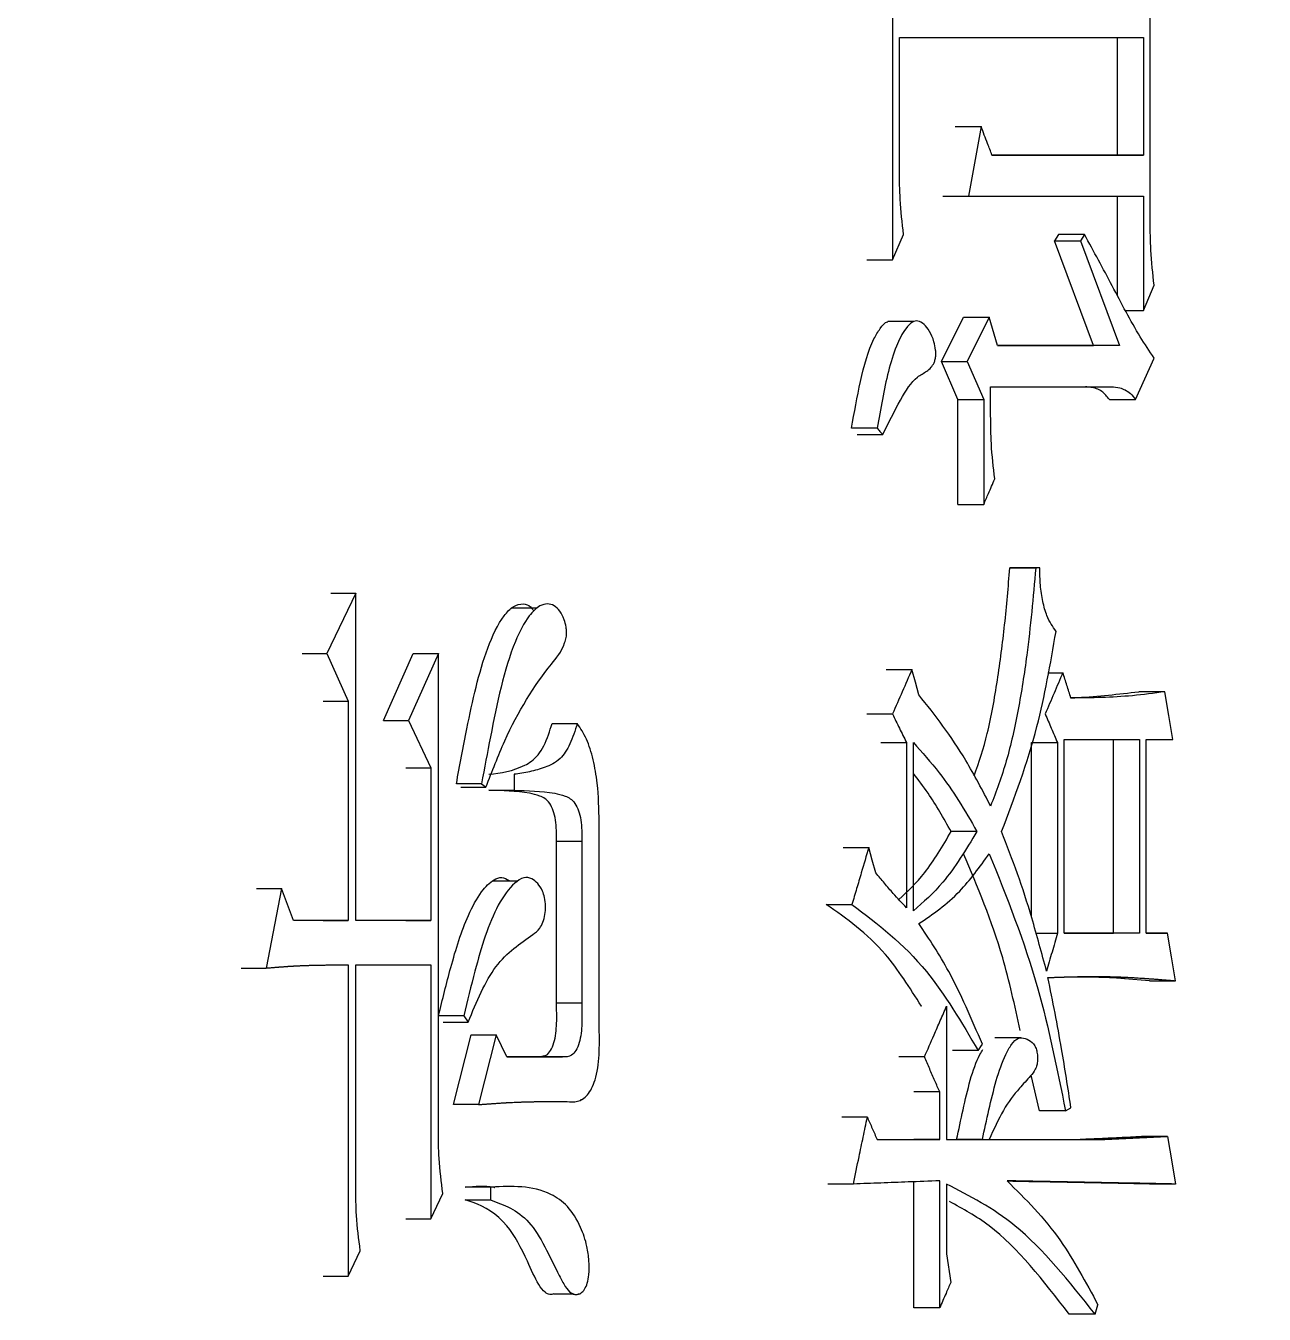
# Model space of a CAD drawing. Header units: millimetres. Extents: x 2028 to 4172, y 863 to 2379.
# Drawn here: x 2951.504 to 2955.722, y 1089.5 to 1093.889 of the extents above; entities that cross this region are included whole.
import ezdxf

# ---------------------------------------------------------------- set-up
doc = ezdxf.new("R2010")
doc.units = ezdxf.units.MM

msp = doc.modelspace()

# ---------------------------------------------------------------- linework, layer by layer
at = {"color": 7, "linetype": 'Continuous', "lineweight": 25}
for p, q in [((2955.3339, 1093.2213), (2955.3339, 1094.8114)), ((2954.4562, 1094.3787), (2954.4562, 1093.0914)), ((2954.4799, 1093.8486), (2955.3112, 1093.8487)), ((2954.4799, 1093.3943), (2954.4799, 1093.8486)), ((2955.2226, 1093.4484), (2955.2226, 1093.8487)), ((2955.3112, 1093.8487), (2955.3112, 1093.4484)), ((2954.6699, 1093.5458), (2954.7578, 1093.5458)), ((2954.7578, 1093.5458), (2954.7156, 1093.3078)), ((2955.3112, 1093.4484), (2954.7951, 1093.4484)), ((2954.7951, 1093.4484), (2955.2226, 1093.4484)), ((2955.2226, 1093.4484), (2955.3112, 1093.4484)), ((2954.6278, 1093.3078), (2954.7156, 1093.3078)), ((2954.7156, 1093.3078), (2955.3112, 1093.3078)), ((2955.2226, 1092.9701), (2955.2226, 1093.3078)), ((2955.3112, 1093.3078), (2955.3112, 1092.9184)), ((2954.4562, 1093.0914), (2954.4941, 1093.178)), ((2955.0218, 1093.178), (2955.008, 1093.1564)), ((2955.1101, 1093.178), (2955.0218, 1093.178)), ((2955.1101, 1093.178), (2955.0963, 1093.1564)), ((2955.008, 1093.1564), (2955.0963, 1093.1564)), ((2955.1407, 1092.7994), (2955.008, 1093.1564)), ((2955.0963, 1093.1564), (2955.2292, 1092.7994)), ((2954.3687, 1093.0914), (2954.4562, 1093.0914)), ((2955.3112, 1092.9184), (2955.3475, 1093.0049)), ((2955.2511, 1092.9184), (2955.3112, 1092.9184)), ((2954.528, 1092.8809), (2954.4399, 1092.8809)), ((2954.6231, 1092.7453), (2954.6979, 1092.8967)), ((2954.6979, 1092.8967), (2954.7858, 1092.8967)), ((2954.7858, 1092.8967), (2954.7109, 1092.7453)), ((2954.8138, 1092.7994), (2954.7858, 1092.8967)), ((2955.2292, 1092.7994), (2954.8138, 1092.7994)), ((2954.8138, 1092.7994), (2955.1407, 1092.7994)), ((2955.2292, 1092.7994), (2955.1407, 1092.7994)), ((2954.6231, 1092.7453), (2954.7109, 1092.7453)), ((2954.6792, 1092.6155), (2954.6231, 1092.7453)), ((2954.7109, 1092.7453), (2954.7671, 1092.6155)), ((2955.2839, 1092.6155), (2955.3475, 1092.7561)), ((2954.7905, 1092.6587), (2955.2017, 1092.6588)), ((2954.7905, 1092.5614), (2954.7905, 1092.6587)), ((2955.1133, 1092.6588), (2955.2017, 1092.6588)), ((2954.6792, 1092.6155), (2954.7671, 1092.6155)), ((2954.6792, 1092.2585), (2954.6792, 1092.6155)), ((2954.7671, 1092.6155), (2954.7671, 1092.2585)), ((2954.4039, 1092.5181), (2954.3165, 1092.5181)), ((2954.3355, 1092.4965), (2954.4229, 1092.4965)), ((2954.6792, 1092.2585), (2954.7671, 1092.2585)), ((2954.8559, 1092.0422), (2954.944, 1092.0422)), ((2954.9579, 1092.0422), (2954.8698, 1092.0422)), ((2954.9579, 1092.0422), (2954.944, 1092.0422)), ((2952.6277, 1091.9556), (2952.5298, 1091.7501)), ((2952.6277, 1090.8414), (2952.6277, 1091.9556)), ((2953.2441, 1091.9046), (2953.1576, 1091.9045)), ((2952.4449, 1091.7501), (2952.5298, 1091.7501)), ((2952.5298, 1091.7501), (2952.602, 1091.5878)), ((2952.7218, 1091.5229), (2952.8236, 1091.7501)), ((2952.9091, 1091.7501), (2952.8071, 1091.5229)), ((2952.8236, 1091.7501), (2952.9091, 1091.7501)), ((2952.9091, 1090.1275), (2952.9091, 1091.7501)), ((2954.435, 1091.696), (2954.5225, 1091.696)), ((2954.9851, 1091.6852), (2955.0364, 1091.6852)), ((2955.3837, 1091.6203), (2955.2951, 1091.6203)), ((2952.517, 1091.5878), (2952.602, 1091.5878)), ((2952.602, 1091.5878), (2952.602, 1090.8414)), ((2952.7218, 1091.5229), (2952.8071, 1091.5229)), ((2952.8071, 1091.5229), (2952.8836, 1091.3606)), ((2953.2964, 1091.5121), (2953.3825, 1091.5121)), ((2954.3687, 1091.5446), (2954.4561, 1091.5446)), ((2954.5036, 1091.4472), (2954.5036, 1090.8847)), ((2954.5272, 1090.8739), (2954.5272, 1091.4472)), ((2954.9298, 1090.8525), (2954.9298, 1091.4472)), ((2955.018, 1091.4472), (2955.018, 1090.7982)), ((2955.041, 1090.7982), (2955.041, 1091.458)), ((2955.041, 1091.458), (2955.2975, 1091.458)), ((2955.2089, 1090.7982), (2955.209, 1091.458)), ((2955.2975, 1091.458), (2955.2975, 1090.7982)), ((2955.3202, 1090.7982), (2955.3202, 1091.458)), ((2955.3202, 1091.458), (2955.4109, 1091.458)), ((2952.7982, 1091.3606), (2952.8836, 1091.3606)), ((2952.8836, 1091.3606), (2952.8836, 1090.8414)), ((2953.1671, 1091.339), (2953.1671, 1091.2849)), ((2952.9857, 1091.2957), (2953.0713, 1091.2957)), ((2953.0813, 1091.2849), (2953.1671, 1091.2849)), ((2953.4572, 1090.4736), (2953.4572, 1091.1768)), ((2953.3114, 1091.1119), (2953.3974, 1091.1119)), ((2953.3114, 1090.5602), (2953.3114, 1091.1119)), ((2953.3974, 1091.1119), (2953.3974, 1090.5602)), ((2954.2879, 1091.0902), (2954.3753, 1091.0902)), ((2952.2896, 1090.9496), (2952.3744, 1090.9496)), ((2952.3744, 1090.9496), (2952.3223, 1090.6791)), ((2952.4159, 1090.8414), (2952.3744, 1090.9496)), ((2953.1789, 1090.9754), (2953.0926, 1090.9754)), ((2954.2307, 1090.8955), (2954.318, 1090.8955)), ((2952.602, 1090.8414), (2952.4159, 1090.8414)), ((2952.517, 1090.8414), (2952.602, 1090.8414)), ((2952.8836, 1090.8414), (2952.6277, 1090.8414)), ((2952.7982, 1090.8414), (2952.8836, 1090.8414)), ((2954.945, 1090.7982), (2955.018, 1090.7982)), ((2955.2975, 1090.7982), (2955.041, 1090.7982)), ((2955.041, 1090.7982), (2955.2089, 1090.7982)), ((2955.2975, 1090.7982), (2955.2089, 1090.7982)), ((2955.3928, 1090.7982), (2955.3202, 1090.7982)), ((2955.3202, 1090.7982), (2955.3928, 1090.7982)), ((2952.2377, 1090.6791), (2952.3223, 1090.6791)), ((2952.602, 1090.69), (2952.602, 1089.6299)), ((2952.6277, 1090.69), (2952.8836, 1090.69)), ((2952.6277, 1089.9327), (2952.6277, 1090.69)), ((2952.8836, 1090.69), (2952.8836, 1089.8246)), ((2955.3312, 1090.6359), (2955.2468, 1090.6423)), ((2955.3312, 1090.6359), (2955.4199, 1090.6359)), ((2953.3114, 1090.5602), (2953.3974, 1090.5602)), ((2954.5547, 1090.5494), (2954.5527, 1090.5494)), ((2954.6404, 1090.5494), (2954.6404, 1090.095)), ((2952.9954, 1090.5169), (2953.0106, 1090.4952)), ((2952.9251, 1090.4952), (2953.0106, 1090.4952)), ((2952.9604, 1090.214), (2953.0209, 1090.452)), ((2953.0209, 1090.452), (2953.1066, 1090.452)), ((2953.1066, 1090.452), (2953.046, 1090.214)), ((2953.1419, 1090.3763), (2953.1066, 1090.452)), ((2954.8934, 1090.4415), (2954.8048, 1090.4415)), ((2953.3326, 1090.3763), (2953.1419, 1090.3763)), ((2953.1419, 1090.3763), (2953.2466, 1090.3763)), ((2953.2466, 1090.3763), (2953.3326, 1090.3763)), ((2954.565, 1090.3763), (2954.4774, 1090.3763)), ((2954.7483, 1090.3978), (2954.6605, 1090.3979)), ((2954.9574, 1090.1924), (2954.928, 1090.3139)), ((2954.6169, 1090.2573), (2954.5293, 1090.2573)), ((2954.6169, 1090.095), (2954.6169, 1090.2573)), ((2953.046, 1090.214), (2952.9604, 1090.214)), ((2953.393, 1090.2318), (2953.3989, 1090.2318)), ((2955.0456, 1090.1924), (2954.9574, 1090.1924)), ((2955.0456, 1090.1924), (2955.0641, 1090.2032)), ((2954.3705, 1090.1708), (2954.2832, 1090.1708)), ((2955.3928, 1090.1059), (2955.3041, 1090.1059)), ((2954.4038, 1090.095), (2954.6169, 1090.095)), ((2954.4038, 1090.095), (2954.5292, 1090.095)), ((2954.6169, 1090.095), (2954.5292, 1090.095)), ((2954.6404, 1090.095), (2954.7624, 1090.095)), ((2954.6404, 1090.095), (2954.6745, 1090.095)), ((2954.7624, 1090.095), (2954.6745, 1090.095)), ((2954.7629, 1090.0951), (2955.0767, 1090.0951)), ((2954.7858, 1090.095), (2955.1651, 1090.0951)), ((2955.0767, 1090.0951), (2955.1651, 1090.0951)), ((2953.0864, 1089.9328), (2953.0008, 1089.9328)), ((2953.0864, 1089.9328), (2953.0864, 1089.8893)), ((2954.3228, 1089.9436), (2954.2355, 1089.9436)), ((2954.5292, 1089.5217), (2954.5292, 1089.9512)), ((2954.6169, 1089.5217), (2954.6169, 1089.9544)), ((2954.6404, 1089.9435), (2954.6404, 1089.7056)), ((2955.4199, 1089.9436), (2955.3312, 1089.9436)), ((2952.8836, 1089.8246), (2952.9243, 1089.9111)), ((2953.0008, 1089.8893), (2953.0864, 1089.8893)), ((2952.602, 1089.6299), (2952.6431, 1089.7164)), ((2954.6404, 1089.7056), (2954.6545, 1089.6083)), ((2953.3028, 1089.569), (2953.3719, 1089.569)), ((2953.3848, 1089.569), (2953.3894, 1089.569)), ((2954.6169, 1089.5217), (2954.5292, 1089.5217)), ((2955.1467, 1089.5), (2955.0584, 1089.5)), ((2955.1467, 1089.5), (2955.1559, 1089.5325))]:
    msp.add_line(p, q, dxfattribs=at)
at = {"color": 7, "linetype": 'Continuous', "lineweight": 25, "flags": 128}
for points in [[(2955.1953, 1092.6155), (2955.2177, 1092.6155), (2955.24, 1092.6155), (2955.2839, 1092.6155)], [(2952.5427, 1091.9556), (2952.5641, 1091.9556), (2952.5959, 1091.9556), (2952.6277, 1091.9556)], [(2954.5461, 1091.6095), (2954.5343, 1091.6527), (2954.5225, 1091.696)], [(2955.4109, 1091.458), (2955.3973, 1091.5392), (2955.3837, 1091.6203)], [(2954.4161, 1091.4472), (2954.4598, 1091.4472), (2954.5036, 1091.4472)], [(2954.9298, 1091.4472), (2954.9739, 1091.4472), (2955.018, 1091.4472)], [(2953.0561, 1091.3066), (2953.0288, 1091.3066), (2952.9997, 1091.3066), (2952.9705, 1091.3066)], [(2953.0561, 1091.3066), (2953.0637, 1091.3011), (2953.0713, 1091.2957)], [(2954.7437, 1091.1443), (2954.7207, 1091.1443), (2954.6977, 1091.1443), (2954.6559, 1091.1443)], [(2954.3991, 1091.0037), (2954.3872, 1091.047), (2954.3753, 1091.0902)], [(2955.4199, 1090.6359), (2955.4064, 1090.7171), (2955.3928, 1090.7982)], [(2952.9954, 1090.5169), (2952.9631, 1090.5169), (2952.9365, 1090.5169), (2952.9098, 1090.5169)], [(2954.7483, 1090.3979), (2954.7519, 1090.4034), (2954.7572, 1090.4115), (2954.7624, 1090.4196)], [(2955.3928, 1090.1059), (2955.4006, 1090.0589), (2955.4085, 1090.0118), (2955.4199, 1089.9436)], [(2952.7982, 1089.8246), (2952.8196, 1089.8246), (2952.8409, 1089.8246), (2952.8623, 1089.8246), (2952.8836, 1089.8246)], [(2952.517, 1089.6299), (2952.5382, 1089.6299), (2952.5594, 1089.6299), (2952.5807, 1089.6299), (2952.602, 1089.6299)]]:
    msp.add_lwpolyline(points, dxfattribs=at)
at = {"color": 7, "linetype": 'Continuous', "lineweight": 25}
for points, knots in [([(2887.028, 1090.6049), (2889.5884, 1090.6297), (2893.1688, 1090.6645), (2898.438, 1090.9433), (2902.9024, 1091.2786), (2908.2185, 1091.8443), (2913.7875, 1092.6176), (2919.601, 1093.6276), (2925.5722, 1094.8837), (2931.6482, 1096.3943), (2937.7862, 1098.165), (2943.9514, 1100.1992), (2950.1149, 1102.4987), (2956.2518, 1105.0639), (2962.3399, 1107.8943), (2968.3594, 1110.988), (2974.2922, 1114.3427), (2980.1213, 1117.9549), (2985.8311, 1121.8204), (2991.4066, 1125.9345), (2996.8339, 1130.2917), (3002.0996, 1134.886), (3007.1909, 1139.7105), (3012.0958, 1144.7581), (3016.8026, 1150.0211), (3021.3004, 1155.4911), (3025.5787, 1161.1593), (3029.6274, 1167.0165), (3033.437, 1173.0532), (3036.9987, 1179.259), (3040.3039, 1185.6237), (3043.3448, 1192.1362), (3046.1138, 1198.7854), (3048.6043, 1205.5598), (3050.8097, 1212.4475), (3052.7243, 1219.4363), (3054.3429, 1226.5139), (3055.6607, 1233.6676), (3056.6736, 1240.8846), (3057.378, 1248.1518), (3057.7709, 1255.456), (3057.8498, 1262.7838), (3057.6128, 1270.1219), (3057.0586, 1277.4566), (3056.1865, 1284.7742), (3054.9961, 1292.0613), (3053.488, 1299.3039), (3051.663, 1306.4885), (3049.5226, 1313.6013), (3047.0687, 1320.6288), (3044.3039, 1327.5574), (3041.2312, 1334.3737), (3037.854, 1341.0644), (3034.1764, 1347.6163), (3030.2028, 1354.0163), (3025.9378, 1360.2516), (3021.3866, 1366.3097), (3016.5547, 1372.178), (3011.4475, 1377.8444), (3006.071, 1383.297), (3000.6242, 1388.3446), (2995.1508, 1392.9968), (2989.6926, 1397.2663), (2984.0677, 1401.3086), (2978.2863, 1405.117), (2972.3588, 1408.6852), (2966.2963, 1412.0071), (2960.1106, 1415.0774), (2953.8139, 1417.8909), (2947.4202, 1420.4428), (2940.9451, 1422.7289), (2934.4074, 1424.7452), (2927.8325, 1426.4877), (2921.2596, 1427.9526), (2914.7658, 1429.1341), (2908.4763, 1430.0312), (2902.9526, 1430.6146), (2898.0698, 1430.9822), (2893.2457, 1431.222), (2887.2713, 1431.3391), (2881.7545, 1431.2287), (2876.4853, 1430.957), (2872.0208, 1430.6195), (2866.7048, 1430.0546), (2861.1358, 1429.2811), (2855.3223, 1428.2711), (2849.3511, 1427.015), (2843.2751, 1425.5044), (2837.1371, 1423.7337), (2830.9719, 1421.6995), (2824.8084, 1419.4), (2818.6715, 1416.8348), (2812.5834, 1414.0044), (2806.5639, 1410.9106), (2800.6311, 1407.556), (2794.802, 1403.9438), (2789.0922, 1400.0783), (2783.5167, 1395.9641), (2778.0894, 1391.6069), (2772.8237, 1387.0127), (2767.7324, 1382.1882), (2762.8275, 1377.1405), (2758.1207, 1371.8776), (2753.6229, 1366.4076), (2749.3446, 1360.7394), (2745.2959, 1354.8821), (2741.4863, 1348.8455), (2737.9245, 1342.6397), (2734.6198, 1336.2749), (2731.577, 1329.7629), (2728.8151, 1323.1115), (2726.478, 1316.8294), (2725.1995, 1312.7243), (2724.6363, 1310.9158)], [0, 0, 0, 0, 0.010207, 0.014274, 0.021037, 0.028056, 0.035587, 0.043451, 0.051578, 0.059911, 0.06841, 0.077044, 0.085791, 0.094634, 0.103558, 0.112554, 0.121612, 0.130726, 0.13989, 0.149098, 0.158347, 0.167633, 0.176954, 0.186306, 0.195688, 0.205098, 0.214535, 0.223996, 0.233481, 0.242989, 0.252518, 0.262068, 0.271639, 0.281229, 0.290838, 0.300466, 0.310113, 0.319778, 0.329461, 0.339162, 0.348881, 0.358618, 0.368373, 0.378146, 0.387938, 0.397748, 0.407578, 0.417427, 0.427296, 0.437185, 0.447097, 0.457031, 0.466988, 0.47697, 0.486979, 0.497016, 0.507082, 0.517181, 0.527315, 0.537488, 0.547704, 0.556915, 0.566123, 0.575327, 0.584526, 0.593719, 0.602905, 0.612082, 0.621247, 0.630396, 0.639524, 0.64862, 0.657668, 0.666638, 0.675463, 0.683979, 0.691963, 0.697606, 0.703501, 0.71122, 0.721427, 0.725494, 0.732257, 0.739276, 0.746807, 0.754671, 0.762798, 0.771131, 0.77963, 0.788264, 0.797011, 0.805853, 0.814778, 0.823774, 0.832832, 0.841946, 0.85111, 0.860318, 0.869567, 0.878853, 0.888174, 0.897526, 0.906908, 0.916318, 0.925755, 0.935216, 0.944701, 0.954208, 0.963738, 0.973288, 0.982858, 0.992449, 1, 1, 1, 1]), ([(2954.7951, 1093.4484), (2954.7902, 1093.4614), (2954.7814, 1093.4841), (2954.769, 1093.5166), (2954.7615, 1093.536), (2954.7578, 1093.5458)], [0, 0, 0, 0, 0.400149, 0.700074, 1, 1, 1, 1]), ([(2954.4941, 1093.178), (2954.4894, 1093.2177), (2954.481, 1093.2889), (2954.4802, 1093.362), (2954.4799, 1093.3943)], [0, 0, 0, 0, 0.558835, 1, 1, 1, 1]), ([(2955.3475, 1093.0049), (2955.343, 1093.0447), (2955.3349, 1093.1158), (2955.3342, 1093.189), (2955.3339, 1093.2213)], [0, 0, 0, 0, 0.558835, 1, 1, 1, 1]), ([(2955.3475, 1092.7561), (2955.3315, 1092.7802), (2955.2815, 1092.8553), (2955.2051, 1093.0033), (2955.1418, 1093.1198), (2955.1101, 1093.178)], [0, 0, 0, 0, 0.190523, 0.595111, 1, 1, 1, 1]), ([(2954.3165, 1092.5181), (2954.326, 1092.5714), (2954.3452, 1092.6785), (2954.3777, 1092.8), (2954.4137, 1092.858), (2954.4303, 1092.8798), (2954.4397, 1092.8806), (2954.4399, 1092.8806)], [0, 0, 0, 0, 0.373793, 0.750671, 0.873294, 0.996622, 1, 1, 1, 1]), ([(2954.4229, 1092.4965), (2954.4426, 1092.5363), (2954.4787, 1092.6093), (2954.5289, 1092.6893), (2954.5676, 1092.7077), (2954.5868, 1092.7229), (2954.5967, 1092.7375), (2954.6022, 1092.7523), (2954.6043, 1092.7677), (2954.603, 1092.7888), (2954.5966, 1092.8177), (2954.5836, 1092.8498), (2954.564, 1092.8728), (2954.5439, 1092.8855), (2954.5217, 1092.8807), (2954.4955, 1092.8531), (2954.4542, 1092.7718), (2954.4268, 1092.6479), (2954.4096, 1092.5508), (2954.4039, 1092.5181)], [0, 0, 0, 0, 0.149443, 0.274042, 0.333076, 0.362754, 0.385188, 0.398021, 0.410985, 0.42602, 0.45239, 0.493257, 0.533496, 0.57286, 0.60517, 0.651682, 0.729284, 0.908686, 1, 1, 1, 1]), ([(2955.1953, 1092.6155), (2955.1868, 1092.626), (2955.1728, 1092.6434), (2955.1507, 1092.6531), (2955.1321, 1092.6578), (2955.1196, 1092.6584), (2955.1133, 1092.6588)], [0, 0, 0, 0, 0.3429, 0.5628483, 0.7813893, 1, 1, 1, 1]), ([(2955.2017, 1092.6588), (2955.2114, 1092.6582), (2955.2274, 1092.6573), (2955.2493, 1092.6489), (2955.2676, 1092.6372), (2955.2784, 1092.6227), (2955.2839, 1092.6155)], [0, 0, 0, 0, 0.337489, 0.556536, 0.776867, 1, 1, 1, 1]), ([(2954.8045, 1092.345), (2954.7998, 1092.3848), (2954.7915, 1092.4559), (2954.7908, 1092.5291), (2954.7905, 1092.5614)], [0, 0, 0, 0, 0.5588391, 1, 1, 1, 1]), ([(2954.4039, 1092.5181), (2954.407, 1092.5145), (2954.4134, 1092.5073), (2954.4197, 1092.5001), (2954.4229, 1092.4965)], [0, 0, 0, 0, 0.5, 1, 1, 1, 1]), ([(2954.7671, 1092.2585), (2954.7724, 1092.2709), (2954.7813, 1092.2915), (2954.7938, 1092.3203), (2954.8009, 1092.3368), (2954.8045, 1092.345)], [0, 0, 0, 0, 0.42835, 0.71417, 1, 1, 1, 1]), ([(2954.7344, 1091.3337), (2954.7504, 1091.3807), (2954.7844, 1091.4808), (2954.8144, 1091.6596), (2954.8398, 1091.8481), (2954.8505, 1091.9774), (2954.8559, 1092.0422)], [0, 0, 0, 0, 0.22676, 0.482834, 0.740928, 1, 1, 1, 1]), ([(2954.944, 1092.0422), (2954.9352, 1091.9423), (2954.9207, 1091.7782), (2954.8857, 1091.5588), (2954.8472, 1091.3818), (2954.8092, 1091.2809), (2954.7904, 1091.2309)], [0, 0, 0, 0, 0.344082, 0.565383, 0.784584, 1, 1, 1, 1]), ([(2954.8698, 1092.0422), (2954.8682, 1092.0422), (2954.8656, 1092.0422), (2954.862, 1092.0422), (2954.8589, 1092.0422), (2954.8569, 1092.0422), (2954.8559, 1092.0422)], [0, 0, 0, 0, 0.34, 0.56, 0.78, 1, 1, 1, 1]), ([(2955.0133, 1091.8258), (2955.0021, 1091.842), (2954.9835, 1091.8691), (2954.9671, 1091.9276), (2954.959, 1091.9835), (2954.9582, 1092.0225), (2954.9579, 1092.0422)], [0, 0, 0, 0, 0.328373, 0.548346, 0.773134, 1, 1, 1, 1]), ([(2952.9705, 1091.3066), (2952.9823, 1091.3692), (2953.0121, 1091.5279), (2953.0569, 1091.7336), (2953.1194, 1091.8673), (2953.164, 1091.9133), (2953.1954, 1091.9222), (2953.2199, 1091.915), (2953.2299, 1091.9011), (2953.2333, 1091.8964)], [0, 0, 0, 0, 0.230113, 0.582915, 0.761626, 0.839199, 0.91746, 0.972398, 1, 1, 1, 1]), ([(2953.0713, 1091.2957), (2953.0921, 1091.3493), (2953.1548, 1091.5113), (2953.2496, 1091.6647), (2953.3316, 1091.759), (2953.3449, 1091.8039), (2953.3464, 1091.823), (2953.3444, 1091.8442), (2953.3372, 1091.8702), (2953.3233, 1091.8965), (2953.3035, 1091.9154), (2953.28, 1091.9216), (2953.2502, 1091.9133), (2953.2104, 1091.8737), (2953.1406, 1091.7367), (2953.0978, 1091.5268), (2953.0661, 1091.3603), (2953.0562, 1091.3067), (2953.0561, 1091.3066)], [0, 0, 0, 0, 0.116248, 0.351545, 0.417546, 0.429975, 0.440278, 0.450547, 0.466965, 0.490882, 0.515264, 0.540739, 0.570383, 0.616277, 0.689853, 0.900941, 0.999644, 1, 1, 1, 1]), ([(2954.8278, 1091.1444), (2954.8716, 1091.2593), (2954.9506, 1091.4665), (2954.994, 1091.7151), (2955.0133, 1091.8258)], [0, 0, 0, 0, 0.554843, 1, 1, 1, 1]), ([(2954.5225, 1091.696), (2954.5114, 1091.6708), (2954.4894, 1091.6203), (2954.4672, 1091.5698), (2954.4561, 1091.5446)], [0, 0, 0, 0, 0.499999, 1, 1, 1, 1]), ([(2955.0364, 1091.6852), (2955.0264, 1091.6618), (2955.0064, 1091.6149), (2954.9864, 1091.568), (2954.9764, 1091.5446)], [0, 0, 0, 0, 0.499999, 1, 1, 1, 1]), ([(2955.0641, 1091.5987), (2955.0595, 1091.6131), (2955.0503, 1091.6419), (2955.041, 1091.6708), (2955.0364, 1091.6852)], [0, 0, 0, 0, 0.499999, 1, 1, 1, 1]), ([(2954.7904, 1091.2309), (2954.7628, 1091.284), (2954.7117, 1091.3821), (2954.6287, 1091.5054), (2954.5737, 1091.5747), (2954.5461, 1091.6095)], [0, 0, 0, 0, 0.370244, 0.684379, 1, 1, 1, 1]), ([(2955.0635, 1091.6003), (2955.0715, 1091.6005), (2955.1144, 1091.6011), (2955.1917, 1091.6084), (2955.2606, 1091.6163), (2955.2951, 1091.6203)], [0, 0, 0, 0, 0.102506, 0.551171, 1, 1, 1, 1]), ([(2955.3837, 1091.6203), (2955.347, 1091.6153), (2955.2758, 1091.6055), (2955.1692, 1091.6001), (2955.0991, 1091.5991), (2955.0641, 1091.5987)], [0, 0, 0, 0, 0.347124, 0.673492, 1, 1, 1, 1]), ([(2953.0813, 1091.339), (2953.1223, 1091.3443), (2953.1798, 1091.3517), (2953.2512, 1091.3989), (2953.2801, 1091.4586), (2953.2925, 1091.4992), (2953.2964, 1091.5121)], [0, 0, 0, 0, 0.501394, 0.702631, 0.905702, 1, 1, 1, 1]), ([(2953.3825, 1091.5121), (2953.3748, 1091.4878), (2953.3597, 1091.4401), (2953.3217, 1091.3837), (2953.2727, 1091.3619), (2953.2203, 1091.3466), (2953.1848, 1091.3415), (2953.1671, 1091.339)], [0, 0, 0, 0, 0.1777081, 0.35, 0.5672223, 0.7837017, 1, 1, 1, 1]), ([(2953.4572, 1091.1768), (2953.4561, 1091.2211), (2953.4544, 1091.2939), (2953.438, 1091.3896), (2953.4156, 1091.4617), (2953.3934, 1091.4954), (2953.3825, 1091.5121)], [0, 0, 0, 0, 0.347259, 0.569852, 0.787887, 1, 1, 1, 1]), ([(2954.4561, 1091.5446), (2954.464, 1091.5283), (2954.4799, 1091.4959), (2954.4957, 1091.4634), (2954.5036, 1091.4472)], [0, 0, 0, 0, 0.499999, 1, 1, 1, 1]), ([(2954.9764, 1091.5446), (2954.9833, 1091.5283), (2954.9972, 1091.4959), (2955.011, 1091.4634), (2955.018, 1091.4472)], [0, 0, 0, 0, 0.499998, 1, 1, 1, 1]), ([(2954.5272, 1091.4472), (2954.5569, 1091.4139), (2954.6101, 1091.354), (2954.6823, 1091.252), (2954.7232, 1091.1803), (2954.7437, 1091.1443)], [0, 0, 0, 0, 0.385333, 0.691671, 1, 1, 1, 1]), ([(2954.6559, 1091.1443), (2954.6303, 1091.1895), (2954.5895, 1091.2614), (2954.5441, 1091.3204), (2954.5272, 1091.3423)], [0, 0, 0, 0, 0.628454, 1, 1, 1, 1]), ([(2953.3114, 1091.1119), (2953.3116, 1091.1361), (2953.3121, 1091.1835), (2953.2907, 1091.2477), (2953.2549, 1091.267), (2953.186, 1091.2821), (2953.1276, 1091.2837), (2953.0813, 1091.2849)], [0, 0, 0, 0, 0.130352, 0.254709, 0.382976, 0.510106, 1, 1, 1, 1]), ([(2953.1671, 1091.2849), (2953.2135, 1091.2837), (2953.2719, 1091.2821), (2953.3409, 1091.267), (2953.3767, 1091.2477), (2953.3982, 1091.1835), (2953.3977, 1091.1361), (2953.3975, 1091.1119)], [0, 0, 0, 0, 0.490042, 0.617207, 0.745492, 0.869777, 1, 1, 1, 1]), ([(2954.4775, 1090.9129), (2954.5078, 1090.9409), (2954.5726, 1091.0009), (2954.6269, 1091.0945), (2954.6559, 1091.1443)], [0, 0, 0, 0, 0.467546, 1, 1, 1, 1]), ([(2954.7437, 1091.1443), (2954.7063, 1091.0825), (2954.6399, 1090.9728), (2954.5615, 1090.9039), (2954.5272, 1090.8739)], [0, 0, 0, 0, 0.563444, 1, 1, 1, 1]), ([(2954.981, 1090.6684), (2954.9646, 1090.7294), (2954.934, 1090.8433), (2954.8829, 1091.0025), (2954.8462, 1091.097), (2954.8278, 1091.1444)], [0, 0, 0, 0, 0.365229, 0.6817828, 1, 1, 1, 1]), ([(2954.3753, 1091.0902), (2954.3668, 1091.0614), (2954.353, 1091.0145), (2954.3339, 1090.9496), (2954.3233, 1090.9135), (2954.318, 1090.8955)], [0, 0, 0, 0, 0.4440621, 0.722031, 1, 1, 1, 1]), ([(2954.5461, 1090.8307), (2954.5936, 1090.8629), (2954.6788, 1090.9208), (2954.7529, 1091.0232), (2954.7857, 1091.0686)], [0, 0, 0, 0, 0.556662, 1, 1, 1, 1]), ([(2954.8911, 1090.4669), (2954.8727, 1090.5512), (2954.8241, 1090.7728), (2954.7462, 1090.9555), (2954.6978, 1091.0686)], [0, 0, 0, 0, 0.3803, 1, 1, 1, 1]), ([(2954.7857, 1091.0686), (2954.8453, 1090.9209), (2954.9525, 1090.6548), (2955.0169, 1090.3347), (2955.0456, 1090.1924)], [0, 0, 0, 0, 0.555385, 1, 1, 1, 1]), ([(2952.9098, 1090.5169), (2952.9233, 1090.5718), (2952.9524, 1090.6907), (2952.9981, 1090.8393), (2953.0515, 1090.9377), (2953.0917, 1090.9786), (2953.125, 1090.9916), (2953.142, 1090.9822), (2953.1504, 1090.9775)], [0, 0, 0, 0, 0.257863, 0.558231, 0.726196, 0.856576, 0.928062, 1, 1, 1, 1]), ([(2953.0106, 1090.4952), (2953.0397, 1090.5649), (2953.0985, 1090.7058), (2953.1962, 1090.7671), (2953.252, 1090.8091), (2953.2662, 1090.8339), (2953.2729, 1090.8607), (2953.2751, 1090.8904), (2953.2722, 1090.9191), (2953.2627, 1090.9463), (2953.2477, 1090.9687), (2953.2263, 1090.9865), (2953.1986, 1090.9899), (2953.1578, 1090.9624), (2953.0912, 1090.8699), (2953.0405, 1090.7001), (2953.0079, 1090.5676), (2952.9954, 1090.5169)], [0, 0, 0, 0, 0.175531, 0.354652, 0.388166, 0.407747, 0.427401, 0.446675, 0.466945, 0.484382, 0.511375, 0.539761, 0.574487, 0.616877, 0.705288, 0.887114, 1, 1, 1, 1]), ([(2954.5036, 1090.8847), (2954.4885, 1090.9006), (2954.4633, 1090.9273), (2954.4287, 1090.9679), (2954.409, 1090.9918), (2954.3991, 1091.0037)], [0, 0, 0, 0, 0.425102, 0.712508, 1, 1, 1, 1]), ([(2954.5547, 1090.5494), (2954.5149, 1090.6121), (2954.4176, 1090.7651), (2954.3001, 1090.8471), (2954.2307, 1090.8955)], [0, 0, 0, 0, 0.409774, 1, 1, 1, 1]), ([(2954.318, 1090.8955), (2954.4056, 1090.8295), (2954.5632, 1090.7108), (2954.6914, 1090.4941), (2954.7483, 1090.3978)], [0, 0, 0, 0, 0.555743, 1, 1, 1, 1]), ([(2954.7624, 1090.4196), (2954.7257, 1090.5056), (2954.6607, 1090.6583), (2954.5809, 1090.7782), (2954.5461, 1090.8306)], [0, 0, 0, 0, 0.56336, 1, 1, 1, 1]), ([(2955.018, 1090.7982), (2955.0118, 1090.7765), (2954.9995, 1090.7333), (2954.9872, 1090.69), (2954.981, 1090.6684)], [0, 0, 0, 0, 0.499999, 1, 1, 1, 1]), ([(2952.3223, 1090.6791), (2952.324, 1090.6793), (2952.3275, 1090.6796), (2952.3326, 1090.68), (2952.3377, 1090.6804), (2952.3428, 1090.6808), (2952.3471, 1090.6812), (2952.3514, 1090.6815), (2952.3556, 1090.6819), (2952.3608, 1090.6823), (2952.365, 1090.6826), (2952.3693, 1090.683), (2952.3735, 1090.6833), (2952.3787, 1090.6837), (2952.3829, 1090.684), (2952.3872, 1090.6843), (2952.3915, 1090.6846), (2952.3957, 1090.6849), (2952.4, 1090.6852), (2952.4042, 1090.6854), (2952.4093, 1090.6858), (2952.4136, 1090.686), (2952.4179, 1090.6863), (2952.4221, 1090.6865), (2952.4264, 1090.6867), (2952.4306, 1090.6869), (2952.4349, 1090.6871), (2952.44, 1090.6874), (2952.4443, 1090.6876), (2952.4485, 1090.6877), (2952.4528, 1090.6879), (2952.457, 1090.688), (2952.4613, 1090.6882), (2952.4655, 1090.6883), (2952.4706, 1090.6885), (2952.4749, 1090.6886), (2952.4791, 1090.6887), (2952.4834, 1090.6888), (2952.4876, 1090.6889), (2952.4919, 1090.689), (2952.4961, 1090.6891), (2952.5004, 1090.6892), (2952.5046, 1090.6893), (2952.5089, 1090.6894), (2952.514, 1090.6894), (2952.5182, 1090.6895), (2952.5224, 1090.6895), (2952.5267, 1090.6896), (2952.5309, 1090.6896), (2952.5352, 1090.6897), (2952.5394, 1090.6897), (2952.5445, 1090.6898), (2952.5487, 1090.6898), (2952.553, 1090.6898), (2952.5572, 1090.6898), (2952.5614, 1090.6899), (2952.5657, 1090.6899), (2952.5699, 1090.6899), (2952.575, 1090.6899), (2952.5792, 1090.6899), (2952.5835, 1090.6899), (2952.5877, 1090.6899), (2952.5919, 1090.6899), (2952.5967, 1090.69), (2952.5998, 1090.69), (2952.602, 1090.69)], [0, 0, 0, 0, 0.018243, 0.036487, 0.05473, 0.072974, 0.091217, 0.100339, 0.118582, 0.136826, 0.155069, 0.164191, 0.182434, 0.200678, 0.218921, 0.228043, 0.246286, 0.26453, 0.273652, 0.291895, 0.310138, 0.328382, 0.337504, 0.355747, 0.37399, 0.383112, 0.401356, 0.419599, 0.437843, 0.446964, 0.465208, 0.483451, 0.492573, 0.510816, 0.52906, 0.547303, 0.556425, 0.574668, 0.592912, 0.602033, 0.620277, 0.63852, 0.647642, 0.665886, 0.684129, 0.702372, 0.711494, 0.729738, 0.747981, 0.757103, 0.775346, 0.79359, 0.811833, 0.820955, 0.839198, 0.857442, 0.866563, 0.884807, 0.90305, 0.921294, 0.930415, 0.948659, 0.966902, 0.976024, 1, 1, 1, 1]), ([(2954.9856, 1090.6467), (2954.9876, 1090.6468), (2954.9906, 1090.6469), (2954.9946, 1090.6471), (2954.9976, 1090.6472), (2955.0006, 1090.6473), (2955.0036, 1090.6474), (2955.0076, 1090.6475), (2955.0116, 1090.6477), (2955.0156, 1090.6478), (2955.0186, 1090.6479), (2955.0216, 1090.648), (2955.0246, 1090.6481), (2955.0286, 1090.6482), (2955.0326, 1090.6484), (2955.0366, 1090.6485), (2955.0396, 1090.6486), (2955.0426, 1090.6487), (2955.0456, 1090.6488), (2955.0486, 1090.6489), (2955.0516, 1090.649), (2955.0556, 1090.6491), (2955.0596, 1090.6492), (2955.0636, 1090.6493), (2955.0676, 1090.6494), (2955.0725, 1090.6495), (2955.0785, 1090.6497), (2955.0845, 1090.6498), (2955.0905, 1090.65), (2955.0984, 1090.6501), (2955.1064, 1090.6503), (2955.1144, 1090.6504), (2955.1203, 1090.6504), (2955.1263, 1090.6505), (2955.1323, 1090.6506), (2955.1382, 1090.6506), (2955.1462, 1090.6506), (2955.1541, 1090.6506), (2955.1621, 1090.6505), (2955.168, 1090.6505), (2955.174, 1090.6504), (2955.1799, 1090.6503), (2955.1859, 1090.6502), (2955.1938, 1090.6501), (2955.2017, 1090.6499), (2955.2096, 1090.6496), (2955.2156, 1090.6494), (2955.2215, 1090.6492), (2955.2274, 1090.649), (2955.2334, 1090.6487), (2955.2413, 1090.6484), (2955.2492, 1090.648), (2955.2571, 1090.6476), (2955.263, 1090.6473), (2955.2689, 1090.647), (2955.2748, 1090.6467), (2955.2807, 1090.6463), (2955.2886, 1090.6458), (2955.2965, 1090.6453), (2955.3044, 1090.6448), (2955.3103, 1090.6444), (2955.3162, 1090.644), (2955.3221, 1090.6436), (2955.328, 1090.6432), (2955.3339, 1090.6428), (2955.3417, 1090.6422), (2955.3496, 1090.6416), (2955.3575, 1090.641), (2955.3633, 1090.6405), (2955.3692, 1090.64), (2955.3751, 1090.6396), (2955.383, 1090.6389), (2955.3908, 1090.6383), (2955.3986, 1090.6377), (2955.4045, 1090.6372), (2955.4116, 1090.6366), (2955.4167, 1090.6362), (2955.4199, 1090.6359)], [0, 0, 0, 0, 0.013675, 0.020513, 0.02735, 0.034188, 0.041025, 0.047863, 0.061538, 0.068375, 0.075213, 0.082051, 0.088888, 0.095726, 0.109401, 0.116238, 0.123076, 0.129913, 0.136751, 0.143588, 0.150426, 0.157263, 0.170939, 0.177776, 0.184614, 0.198289, 0.211964, 0.225639, 0.239314, 0.252989, 0.280339, 0.294014, 0.307689, 0.321365, 0.33504, 0.348715, 0.36239, 0.38974, 0.403415, 0.41709, 0.430765, 0.44444, 0.458115, 0.471791, 0.499141, 0.512816, 0.526491, 0.540166, 0.553841, 0.567516, 0.581191, 0.608541, 0.622217, 0.635892, 0.649567, 0.663242, 0.676917, 0.690592, 0.717942, 0.731617, 0.745292, 0.758967, 0.772642, 0.786318, 0.799993, 0.813668, 0.841018, 0.854693, 0.868368, 0.882043, 0.895718, 0.909393, 0.936743, 0.950419, 0.964094, 0.977769, 1, 1, 1, 1]), ([(2955.0641, 1090.2032), (2955.0538, 1090.2704), (2955.0372, 1090.3791), (2955.01, 1090.5263), (2954.9938, 1090.6066), (2954.9856, 1090.6467)], [0, 0, 0, 0, 0.447142, 0.723428, 1, 1, 1, 1]), ([(2955.0498, 1090.6489), (2955.0775, 1090.6493), (2955.1176, 1090.6499), (2955.1949, 1090.6475), (2955.2302, 1090.6455), (2955.244, 1090.6446), (2955.2488, 1090.6442), (2955.2481, 1090.6443), (2955.248, 1090.6443)], [0, 0, 0, 0, 0.525395, 0.761068, 0.896543, 0.966679, 0.996284, 1, 1, 1, 1]), ([(2953.2621, 1090.3795), (2953.2671, 1090.3797), (2953.2778, 1090.3802), (2953.2925, 1090.3974), (2953.3073, 1090.4332), (2953.3136, 1090.4916), (2953.3121, 1090.5372), (2953.3114, 1090.5602)], [0, 0, 0, 0, 0.123833, 0.265729, 0.412685, 0.704407, 1, 1, 1, 1]), ([(2953.3974, 1090.5602), (2953.3982, 1090.5372), (2953.3997, 1090.4915), (2953.3933, 1090.4333), (2953.3786, 1090.3971), (2953.359, 1090.3762), (2953.3429, 1090.3762), (2953.3326, 1090.3763)], [0, 0, 0, 0, 0.261231, 0.519065, 0.649006, 0.774533, 1, 1, 1, 1]), ([(2954.565, 1090.3763), (2954.5759, 1090.4013), (2954.594, 1090.4426), (2954.6191, 1090.5003), (2954.6333, 1090.533), (2954.6404, 1090.5494)], [0, 0, 0, 0, 0.432645, 0.716322, 1, 1, 1, 1]), ([(2953.3476, 1090.2248), (2953.3594, 1090.2237), (2953.3831, 1090.2216), (2953.4188, 1090.2419), (2953.4474, 1090.2997), (2953.4588, 1090.3836), (2953.4577, 1090.4435), (2953.4572, 1090.4736)], [0, 0, 0, 0, 0.177715, 0.356357, 0.541048, 0.768767, 1, 1, 1, 1]), ([(2954.7624, 1090.0951), (2954.7696, 1090.1287), (2954.7915, 1090.2301), (2954.8212, 1090.3481), (2954.8612, 1090.4211), (2954.8845, 1090.4438), (2954.9091, 1090.4402), (2954.9278, 1090.4308), (2954.9404, 1090.4159), (2954.9468, 1090.4015), (2954.95, 1090.3842), (2954.9506, 1090.3656), (2954.9482, 1090.348), (2954.9405, 1090.3279), (2954.9197, 1090.3037), (2954.882, 1090.2637), (2954.8315, 1090.1982), (2954.8012, 1090.1299), (2954.7857, 1090.0951)], [0, 0, 0, 0, 0.104454, 0.314535, 0.36541, 0.416687, 0.46169, 0.509284, 0.529555, 0.546771, 0.564035, 0.580952, 0.598427, 0.614259, 0.652193, 0.737824, 0.866635, 1, 1, 1, 1]), ([(2954.6169, 1090.2573), (2954.6115, 1090.2698), (2954.6001, 1090.2959), (2954.5828, 1090.3355), (2954.571, 1090.3627), (2954.565, 1090.3763)], [0, 0, 0, 0, 0.314654, 0.657326, 1, 1, 1, 1]), ([(2954.6745, 1090.0951), (2954.6819, 1090.1286), (2954.7039, 1090.2295), (2954.7296, 1090.3437), (2954.7607, 1090.3961), (2954.764, 1090.4017)], [0, 0, 0, 0, 0.307292, 0.925328, 1, 1, 1, 1]), ([(2953.046, 1090.214), (2953.0478, 1090.2141), (2953.0514, 1090.2144), (2953.0568, 1090.2148), (2953.0622, 1090.2152), (2953.0676, 1090.2156), (2953.073, 1090.216), (2953.0775, 1090.2164), (2953.0819, 1090.2167), (2953.0864, 1090.217), (2953.0918, 1090.2174), (2953.0972, 1090.2178), (2953.1017, 1090.2181), (2953.1062, 1090.2184), (2953.1107, 1090.2187), (2953.1151, 1090.219), (2953.1196, 1090.2193), (2953.1241, 1090.2196), (2953.1295, 1090.2199), (2953.1348, 1090.2203), (2953.1393, 1090.2205), (2953.1438, 1090.2208), (2953.1483, 1090.221), (2953.1537, 1090.2213), (2953.1581, 1090.2215), (2953.1644, 1090.2218), (2953.1707, 1090.2221), (2953.1778, 1090.2224), (2953.1823, 1090.2226), (2953.1868, 1090.2227), (2953.1912, 1090.2229), (2953.1957, 1090.223), (2953.2002, 1090.2232), (2953.2046, 1090.2233), (2953.21, 1090.2235), (2953.2153, 1090.2236), (2953.2198, 1090.2237), (2953.2243, 1090.2238), (2953.2287, 1090.2239), (2953.2341, 1090.224), (2953.2386, 1090.2241), (2953.243, 1090.2242), (2953.2475, 1090.2242), (2953.2528, 1090.2243), (2953.2573, 1090.2244), (2953.2617, 1090.2244), (2953.2662, 1090.2245), (2953.2715, 1090.2245), (2953.276, 1090.2246), (2953.2805, 1090.2246), (2953.2849, 1090.2246), (2953.2903, 1090.2247), (2953.2947, 1090.2247), (2953.2992, 1090.2247), (2953.3036, 1090.2247), (2953.3089, 1090.2248), (2953.3134, 1090.2248), (2953.3178, 1090.2248), (2953.3223, 1090.2248), (2953.3276, 1090.2248), (2953.3321, 1090.2248), (2953.3365, 1090.2248), (2953.3414, 1090.2248), (2953.3454, 1090.2248), (2953.3476, 1090.2248)], [0, 0, 0, 0, 0.017781, 0.035561, 0.053342, 0.071122, 0.088903, 0.106683, 0.115574, 0.133354, 0.151135, 0.168916, 0.186696, 0.195586, 0.213367, 0.231148, 0.240038, 0.257818, 0.275599, 0.29338, 0.31116, 0.320051, 0.337831, 0.355612, 0.373392, 0.382283, 0.417844, 0.435624, 0.453405, 0.462295, 0.480076, 0.497857, 0.506747, 0.524527, 0.542308, 0.560089, 0.577869, 0.586759, 0.60454, 0.622321, 0.640101, 0.648992, 0.666772, 0.684553, 0.702333, 0.711224, 0.729004, 0.746785, 0.764565, 0.773456, 0.791236, 0.809017, 0.826797, 0.835688, 0.853468, 0.871249, 0.889029, 0.89792, 0.9157, 0.933481, 0.951262, 0.960152, 0.977932, 1, 1, 1, 1]), ([(2954.3228, 1089.9436), (2954.3293, 1089.9745), (2954.3405, 1090.0278), (2954.3564, 1090.1036), (2954.3658, 1090.1484), (2954.3705, 1090.1708)], [0, 0, 0, 0, 0.4083, 0.70415, 1, 1, 1, 1]), ([(2954.3705, 1090.1708), (2954.376, 1090.1581), (2954.3872, 1090.1329), (2954.3983, 1090.1077), (2954.4038, 1090.095)], [0, 0, 0, 0, 0.500001, 1, 1, 1, 1]), ([(2952.9243, 1089.9111), (2952.9193, 1089.9509), (2952.9102, 1090.022), (2952.9094, 1090.0952), (2952.9091, 1090.1275)], [0, 0, 0, 0, 0.558835, 1, 1, 1, 1]), ([(2955.0767, 1090.0951), (2955.1021, 1090.0963), (2955.1529, 1090.0987), (2955.2287, 1090.1023), (2955.279, 1090.1047), (2955.3041, 1090.1059)], [0, 0, 0, 0, 0.333311, 0.666655, 1, 1, 1, 1]), ([(2955.1651, 1090.0951), (2955.1667, 1090.0951), (2955.1699, 1090.0953), (2955.1746, 1090.0955), (2955.1786, 1090.0957), (2955.1826, 1090.0959), (2955.1857, 1090.096), (2955.1889, 1090.0962), (2955.1921, 1090.0963), (2955.1961, 1090.0965), (2955.2, 1090.0967), (2955.204, 1090.0969), (2955.2072, 1090.097), (2955.2111, 1090.0972), (2955.2151, 1090.0974), (2955.2198, 1090.0976), (2955.2246, 1090.0979), (2955.2285, 1090.0981), (2955.2325, 1090.0982), (2955.2364, 1090.0984), (2955.2428, 1090.0987), (2955.2483, 1090.099), (2955.2538, 1090.0993), (2955.2578, 1090.0995), (2955.2641, 1090.0998), (2955.2704, 1090.1001), (2955.2768, 1090.1004), (2955.2815, 1090.1006), (2955.2854, 1090.1008), (2955.2894, 1090.101), (2955.2933, 1090.1011), (2955.2996, 1090.1014), (2955.3052, 1090.1017), (2955.3107, 1090.102), (2955.3138, 1090.1021), (2955.3178, 1090.1023), (2955.3209, 1090.1025), (2955.3249, 1090.1026), (2955.328, 1090.1028), (2955.3319, 1090.103), (2955.3351, 1090.1031), (2955.339, 1090.1033), (2955.3422, 1090.1035), (2955.3461, 1090.1037), (2955.3493, 1090.1038), (2955.3532, 1090.104), (2955.3563, 1090.1041), (2955.3603, 1090.1043), (2955.3634, 1090.1045), (2955.3673, 1090.1047), (2955.3705, 1090.1048), (2955.3744, 1090.105), (2955.3776, 1090.1051), (2955.3815, 1090.1053), (2955.3846, 1090.1055), (2955.3886, 1090.1057), (2955.3911, 1090.1058), (2955.3928, 1090.1059)], [0, 0, 0, 0, 0.020805, 0.04161, 0.062415, 0.072817, 0.093622, 0.104024, 0.114427, 0.135232, 0.156036, 0.166439, 0.187244, 0.197646, 0.218451, 0.239256, 0.260061, 0.280866, 0.291268, 0.312073, 0.332878, 0.374488, 0.38489, 0.405695, 0.4265, 0.468109, 0.488914, 0.509719, 0.530524, 0.540926, 0.561731, 0.582536, 0.624146, 0.634548, 0.655353, 0.665756, 0.686561, 0.696963, 0.717768, 0.72817, 0.748975, 0.759378, 0.780182, 0.790585, 0.81139, 0.821792, 0.842597, 0.852999, 0.873804, 0.884207, 0.905012, 0.915414, 0.936219, 0.946621, 0.967426, 0.977829, 1, 1, 1, 1]), ([(2952.6431, 1089.7164), (2952.638, 1089.7562), (2952.6289, 1089.8273), (2952.6281, 1089.9005), (2952.6277, 1089.9327)], [0, 0, 0, 0, 0.558835, 1, 1, 1, 1]), ([(2953.0008, 1089.9328), (2953.0334, 1089.936), (2953.0673, 1089.9394), (2953.1007, 1089.932), (2953.1019, 1089.9317)], [0, 0, 0, 0, 0.963669, 1, 1, 1, 1]), ([(2953.0864, 1089.8893), (2953.1326, 1089.8727), (2953.226, 1089.8392), (2953.2947, 1089.6818), (2953.3397, 1089.5955), (2953.3592, 1089.5716), (2953.3782, 1089.565), (2953.3941, 1089.5702), (2953.4077, 1089.5838), (2953.4175, 1089.606), (2953.423, 1089.64), (2953.423, 1089.6833), (2953.4151, 1089.7401), (2953.3914, 1089.8074), (2953.3498, 1089.873), (2953.248, 1089.941), (2953.1573, 1089.9363), (2953.0881, 1089.9328), (2953.0864, 1089.9328)], [0, 0, 0, 0, 0.166517, 0.336736, 0.370754, 0.398968, 0.419707, 0.44043, 0.457693, 0.475082, 0.493885, 0.523597, 0.555079, 0.603262, 0.6747, 0.747935, 0.993843, 1, 1, 1, 1]), ([(2954.6169, 1089.9544), (2954.5813, 1089.9531), (2954.5147, 1089.9506), (2954.4166, 1089.947), (2954.3541, 1089.9447), (2954.3228, 1089.9436)], [0, 0, 0, 0, 0.365313, 0.682655, 1, 1, 1, 1]), ([(2955.1467, 1089.5), (2955.058, 1089.6114), (2954.9004, 1089.8094), (2954.7195, 1089.9027), (2954.6404, 1089.9435)], [0, 0, 0, 0, 0.562636, 1, 1, 1, 1]), ([(2955.4199, 1089.9436), (2955.3844, 1089.9443), (2955.2723, 1089.9464), (2955.0818, 1089.9499), (2954.9249, 1089.9529), (2954.8464, 1089.9544)], [0, 0, 0, 0, 0.188404, 0.594194, 1, 1, 1, 1]), ([(2954.8464, 1089.9544), (2954.9091, 1089.8924), (2955.0219, 1089.7809), (2955.1147, 1089.6088), (2955.1559, 1089.5325)], [0, 0, 0, 0, 0.556097, 1, 1, 1, 1]), ([(2955.3312, 1089.9436), (2955.2957, 1089.9443), (2955.1837, 1089.9465), (2955.023, 1089.9496), (2954.8962, 1089.9519), (2954.8478, 1089.9528)], [0, 0, 0, 0, 0.22316, 0.703037, 1, 1, 1, 1]), ([(2953.3028, 1089.5695), (2953.2982, 1089.5681), (2953.288, 1089.5651), (2953.2695, 1089.5748), (2953.2425, 1089.6122), (2953.2053, 1089.6998), (2953.1394, 1089.8256), (2953.0587, 1089.8708), (2953.0097, 1089.8865), (2953.0008, 1089.8893)], [0, 0, 0, 0, 0.03863, 0.087354, 0.158017, 0.316578, 0.581064, 0.923841, 1, 1, 1, 1]), ([(2955.0584, 1089.5), (2954.9704, 1089.6139), (2954.8426, 1089.7791), (2954.6959, 1089.8589), (2954.6503, 1089.8838)], [0, 0, 0, 0, 0.689129, 1, 1, 1, 1]), ([(2954.6545, 1089.6083), (2954.6492, 1089.5959), (2954.6402, 1089.5753), (2954.6277, 1089.5465), (2954.6205, 1089.53), (2954.6169, 1089.5217)], [0, 0, 0, 0, 0.428361, 0.714181, 1, 1, 1, 1])]:
    msp.add_open_spline(points, degree=3, knots=knots, dxfattribs=at)

doc.saveas('drawing.dxf')
